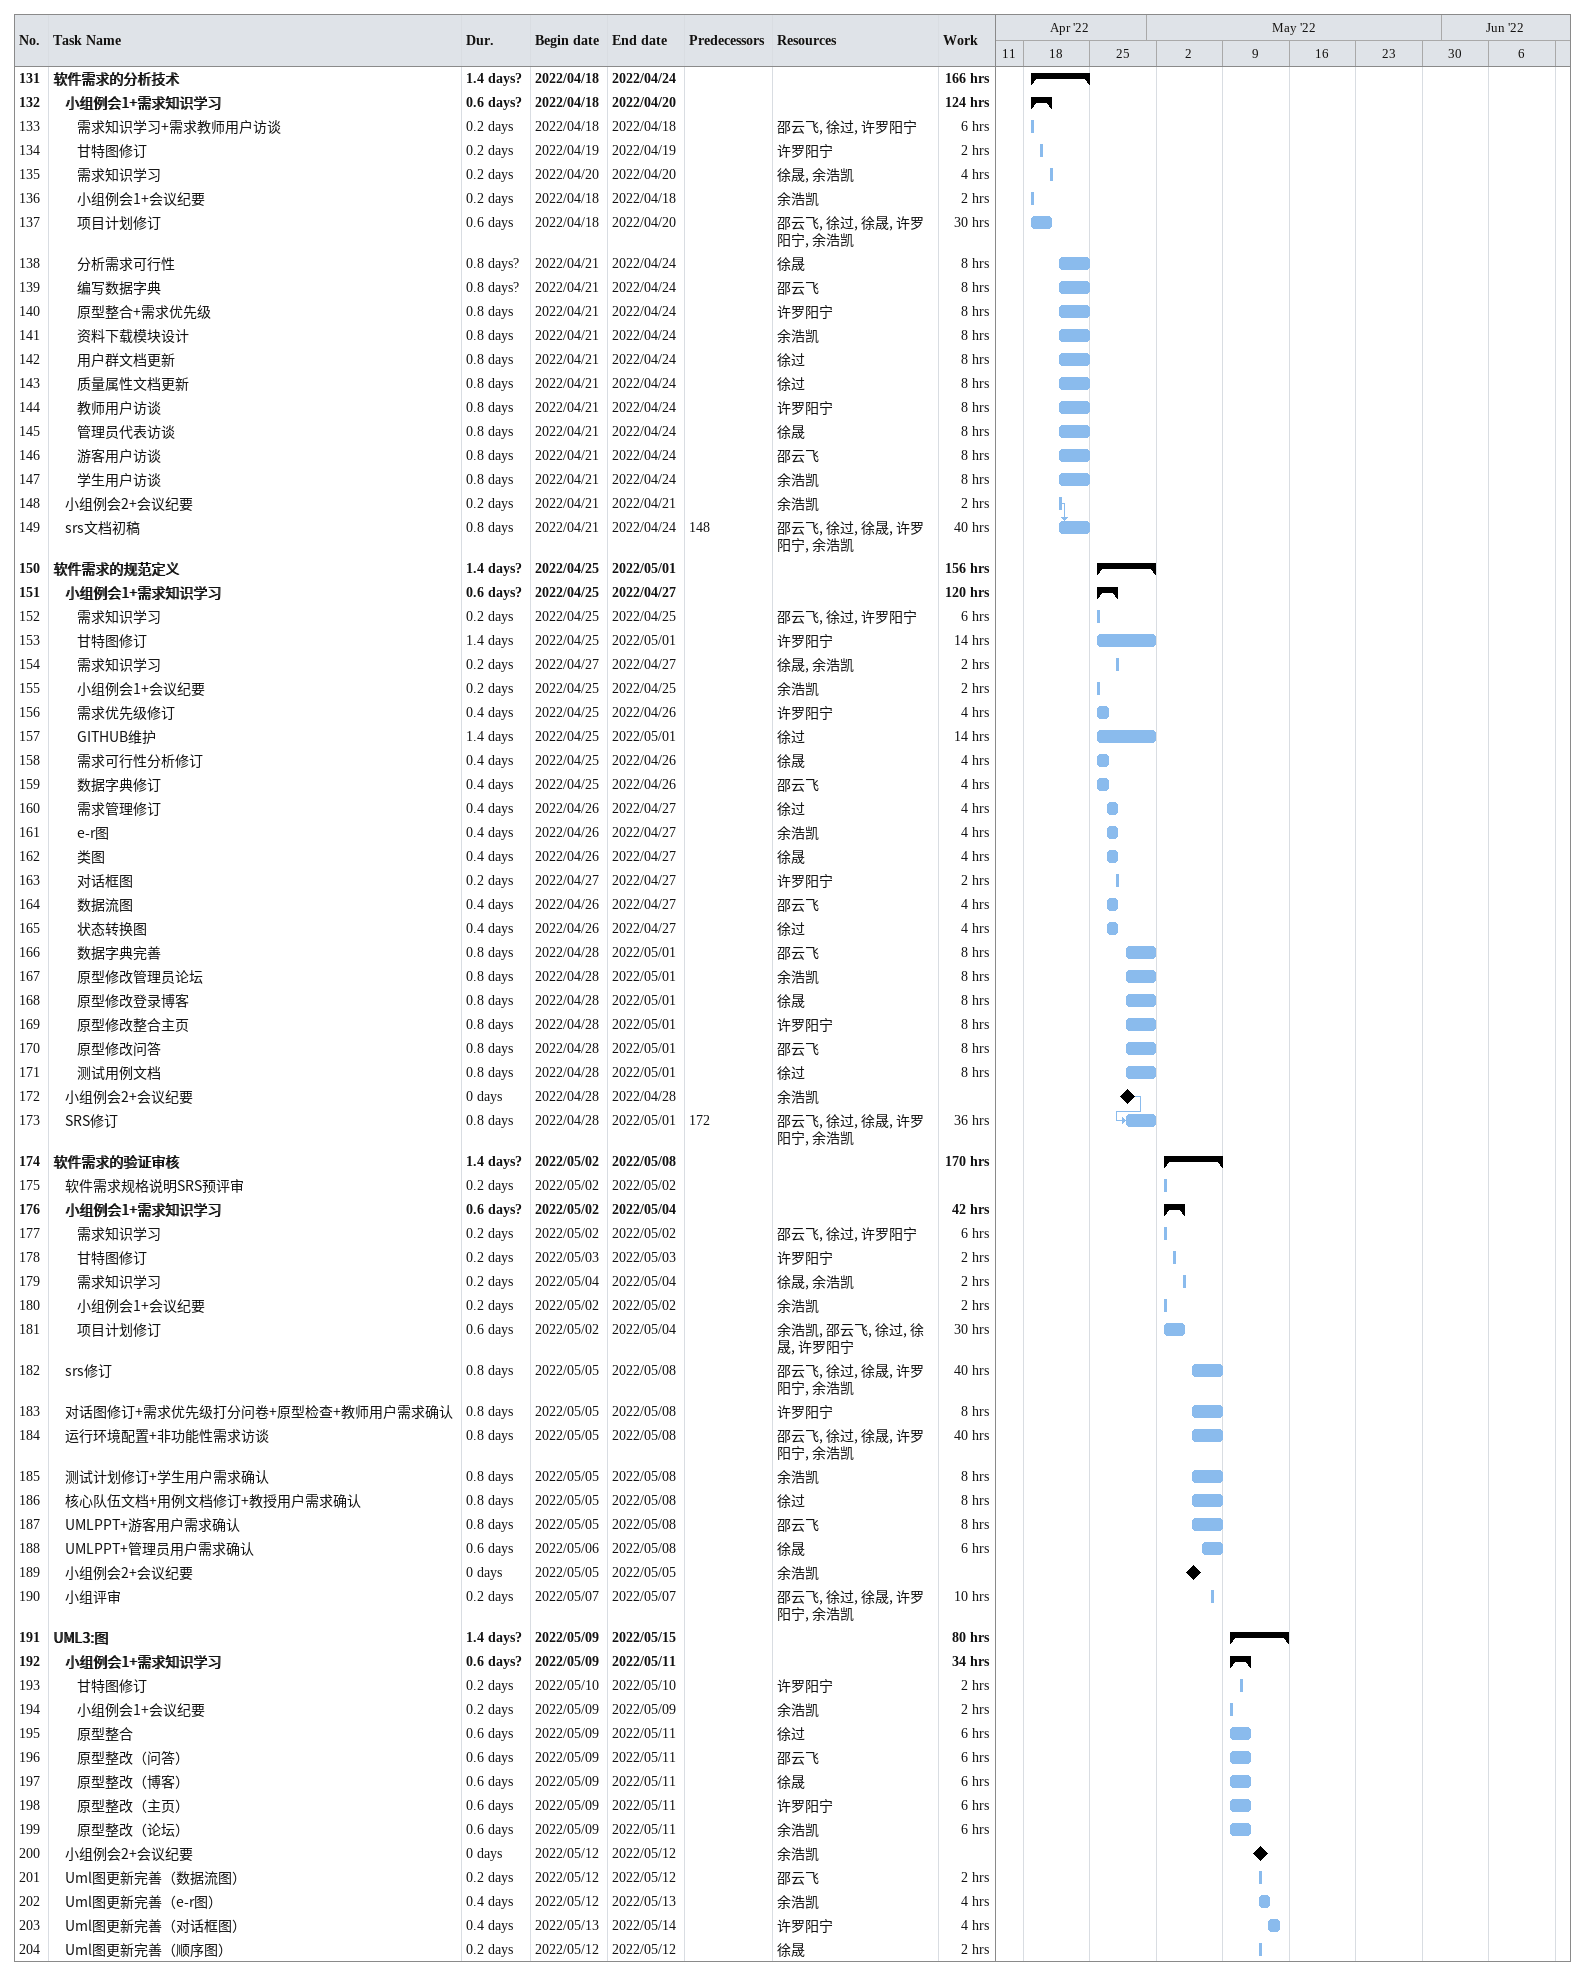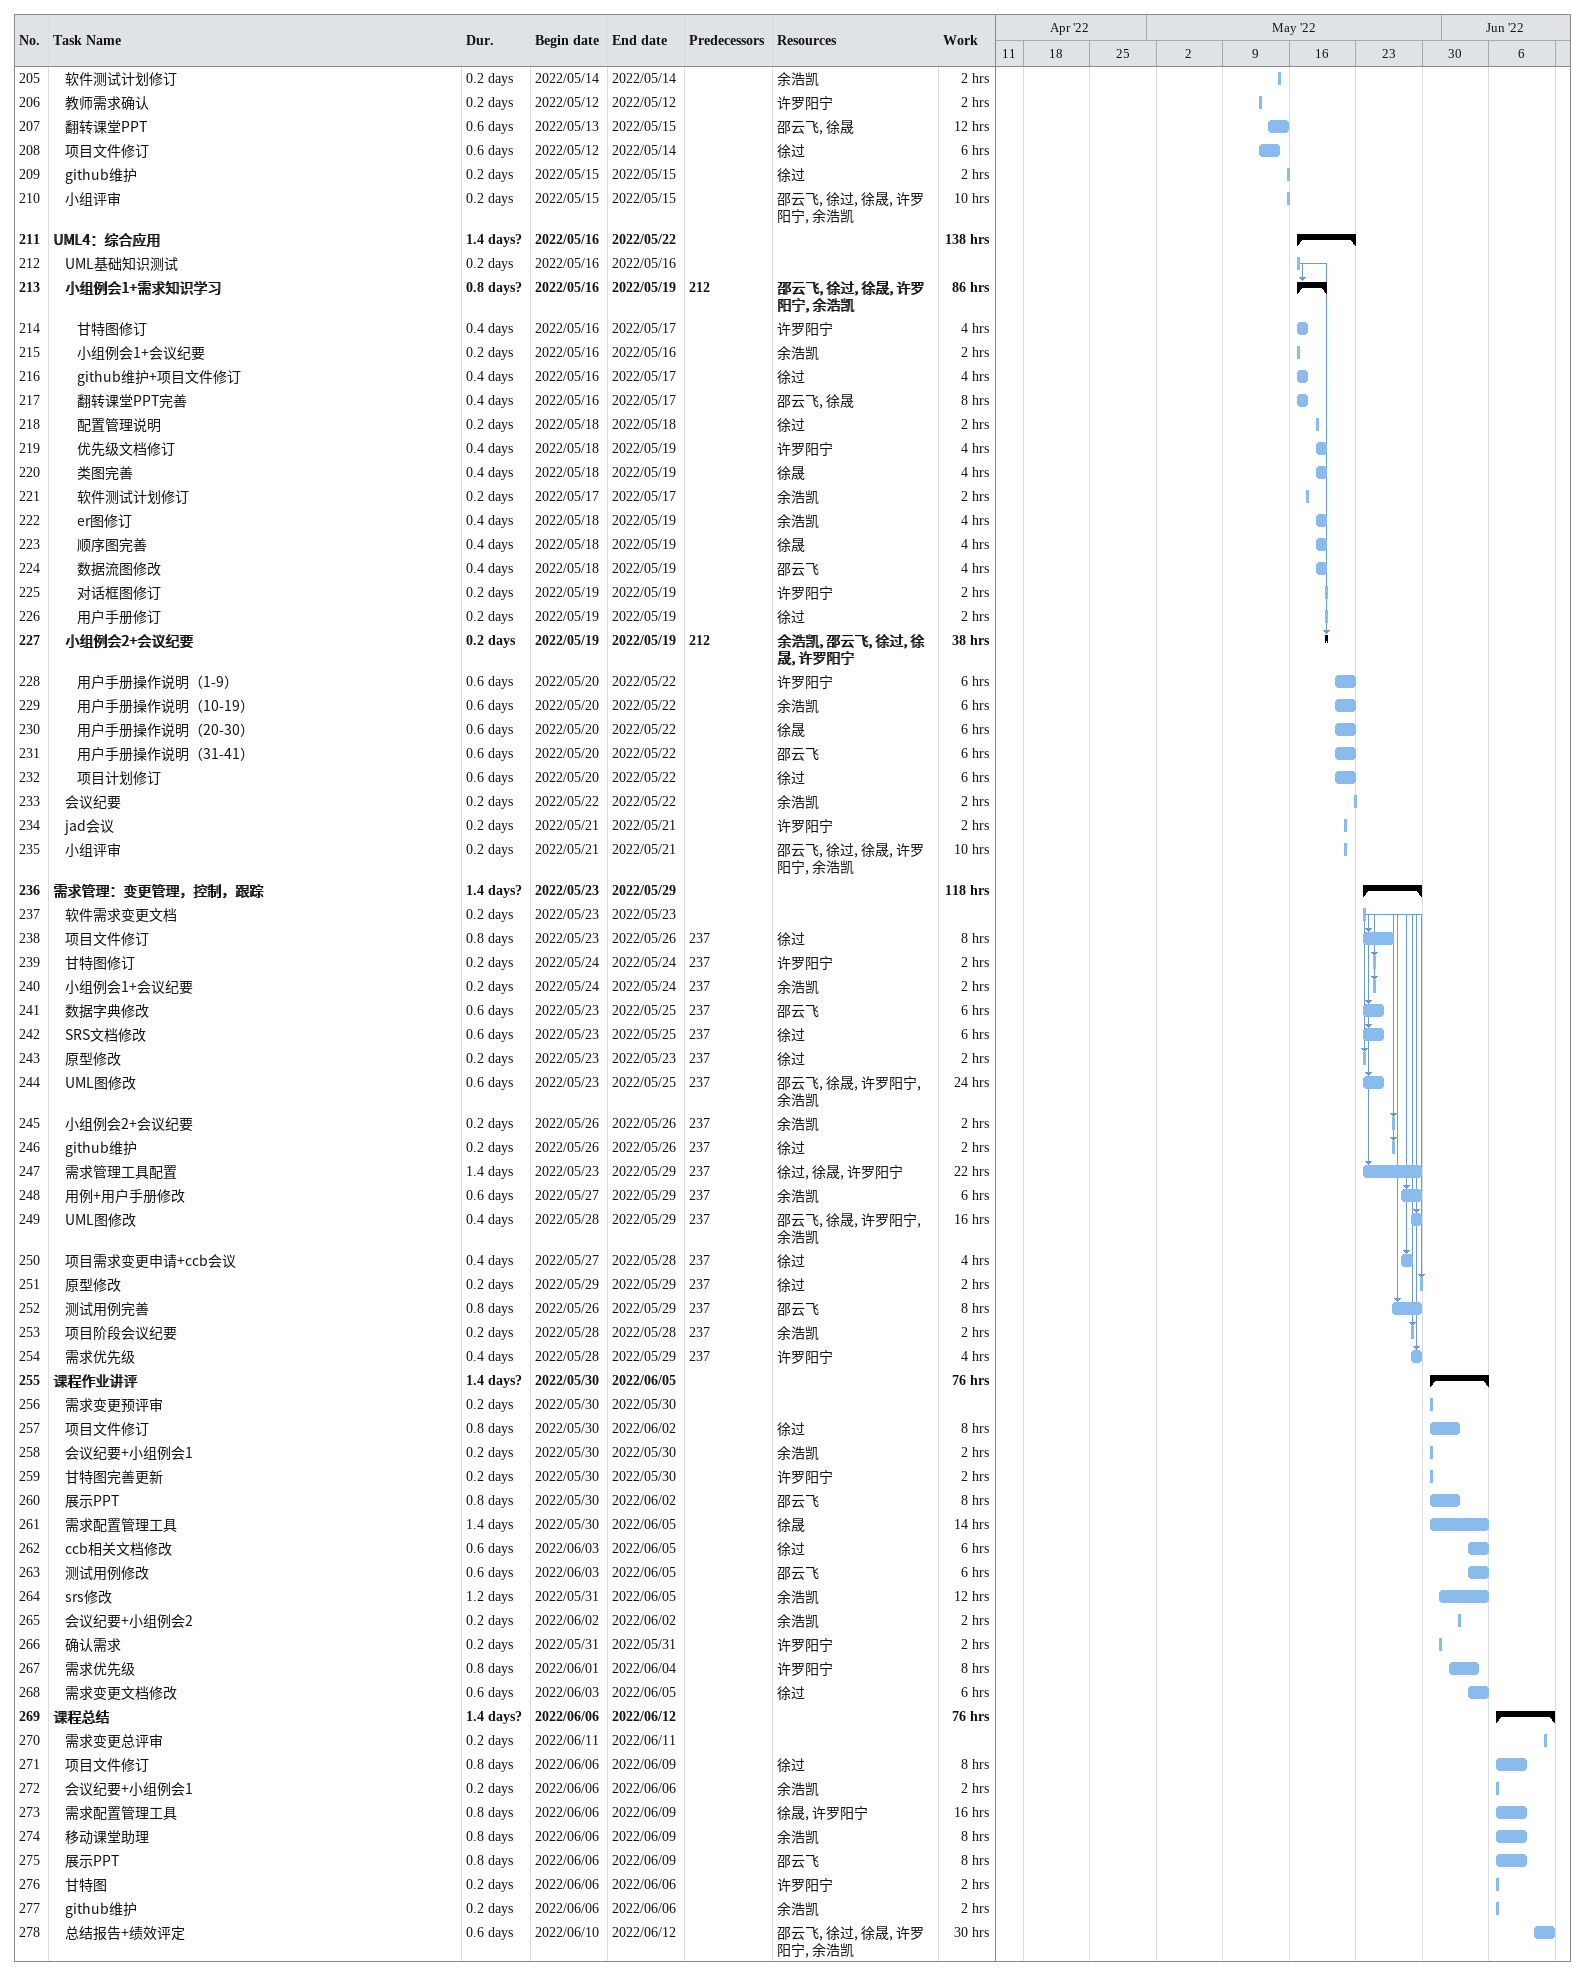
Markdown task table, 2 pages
| ID | Level | Task | Duration | Start | Finish | Predecessors | Resources | Work (h) |
|---|---|---|---|---|---|---|---|---|
| 131 | 1 | **软件需求的分析技术** | 1.4d? | 2022-04-18 | 2022-04-24 |  |  | 166 |
| 132 | 2 | **小组例会1+需求知识学习** | 0.6d? | 2022-04-18 | 2022-04-20 |  |  | 124 |
| 133 | 3 | 需求知识学习+需求教师用户访谈 | 0.2d | 2022-04-18 | 2022-04-18 |  | 邵云飞, 徐过, 许罗阳宁 | 6 |
| 134 | 3 | 甘特图修订 | 0.2d | 2022-04-19 | 2022-04-19 |  | 许罗阳宁 | 2 |
| 135 | 3 | 需求知识学习 | 0.2d | 2022-04-20 | 2022-04-20 |  | 徐晟, 余浩凯 | 4 |
| 136 | 3 | 小组例会1+会议纪要 | 0.2d | 2022-04-18 | 2022-04-18 |  | 余浩凯 | 2 |
| 137 | 3 | 项目计划修订 | 0.6d | 2022-04-18 | 2022-04-20 |  | 邵云飞, 徐过, 徐晟, 许罗阳宁, 余浩凯 | 30 |
| 138 | 3 | 分析需求可行性 | 0.8d? | 2022-04-21 | 2022-04-24 |  | 徐晟 | 8 |
| 139 | 3 | 编写数据字典 | 0.8d? | 2022-04-21 | 2022-04-24 |  | 邵云飞 | 8 |
| 140 | 3 | 原型整合+需求优先级 | 0.8d | 2022-04-21 | 2022-04-24 |  | 许罗阳宁 | 8 |
| 141 | 3 | 资料下载模块设计 | 0.8d | 2022-04-21 | 2022-04-24 |  | 余浩凯 | 8 |
| 142 | 3 | 用户群文档更新 | 0.8d | 2022-04-21 | 2022-04-24 |  | 徐过 | 8 |
| 143 | 3 | 质量属性文档更新 | 0.8d | 2022-04-21 | 2022-04-24 |  | 徐过 | 8 |
| 144 | 3 | 教师用户访谈 | 0.8d | 2022-04-21 | 2022-04-24 |  | 许罗阳宁 | 8 |
| 145 | 3 | 管理员代表访谈 | 0.8d | 2022-04-21 | 2022-04-24 |  | 徐晟 | 8 |
| 146 | 3 | 游客用户访谈 | 0.8d | 2022-04-21 | 2022-04-24 |  | 邵云飞 | 8 |
| 147 | 3 | 学生用户访谈 | 0.8d | 2022-04-21 | 2022-04-24 |  | 余浩凯 | 8 |
| 148 | 2 | 小组例会2+会议纪要 | 0.2d | 2022-04-21 | 2022-04-21 |  | 余浩凯 | 2 |
| 149 | 2 | srs文档初稿 | 0.8d | 2022-04-21 | 2022-04-24 | 148 | 邵云飞, 徐过, 徐晟, 许罗阳宁, 余浩凯 | 40 |
| 150 | 1 | **软件需求的规范定义** | 1.4d? | 2022-04-25 | 2022-05-01 |  |  | 156 |
| 151 | 2 | **小组例会1+需求知识学习** | 0.6d? | 2022-04-25 | 2022-04-27 |  |  | 120 |
| 152 | 3 | 需求知识学习 | 0.2d | 2022-04-25 | 2022-04-25 |  | 邵云飞, 徐过, 许罗阳宁 | 6 |
| 153 | 3 | 甘特图修订 | 1.4d | 2022-04-25 | 2022-05-01 |  | 许罗阳宁 | 14 |
| 154 | 3 | 需求知识学习 | 0.2d | 2022-04-27 | 2022-04-27 |  | 徐晟, 余浩凯 | 2 |
| 155 | 3 | 小组例会1+会议纪要 | 0.2d | 2022-04-25 | 2022-04-25 |  | 余浩凯 | 2 |
| 156 | 3 | 需求优先级修订 | 0.4d | 2022-04-25 | 2022-04-26 |  | 许罗阳宁 | 4 |
| 157 | 3 | GITHUB维护 | 1.4d | 2022-04-25 | 2022-05-01 |  | 徐过 | 14 |
| 158 | 3 | 需求可行性分析修订 | 0.4d | 2022-04-25 | 2022-04-26 |  | 徐晟 | 4 |
| 159 | 3 | 数据字典修订 | 0.4d | 2022-04-25 | 2022-04-26 |  | 邵云飞 | 4 |
| 160 | 3 | 需求管理修订 | 0.4d | 2022-04-26 | 2022-04-27 |  | 徐过 | 4 |
| 161 | 3 | e-r图 | 0.4d | 2022-04-26 | 2022-04-27 |  | 余浩凯 | 4 |
| 162 | 3 | 类图 | 0.4d | 2022-04-26 | 2022-04-27 |  | 徐晟 | 4 |
| 163 | 3 | 对话框图 | 0.2d | 2022-04-27 | 2022-04-27 |  | 许罗阳宁 | 2 |
| 164 | 3 | 数据流图 | 0.4d | 2022-04-26 | 2022-04-27 |  | 邵云飞 | 4 |
| 165 | 3 | 状态转换图 | 0.4d | 2022-04-26 | 2022-04-27 |  | 徐过 | 4 |
| 166 | 3 | 数据字典完善 | 0.8d | 2022-04-28 | 2022-05-01 |  | 邵云飞 | 8 |
| 167 | 3 | 原型修改管理员论坛 | 0.8d | 2022-04-28 | 2022-05-01 |  | 余浩凯 | 8 |
| 168 | 3 | 原型修改登录博客 | 0.8d | 2022-04-28 | 2022-05-01 |  | 徐晟 | 8 |
| 169 | 3 | 原型修改整合主页 | 0.8d | 2022-04-28 | 2022-05-01 |  | 许罗阳宁 | 8 |
| 170 | 3 | 原型修改问答 | 0.8d | 2022-04-28 | 2022-05-01 |  | 邵云飞 | 8 |
| 171 | 3 | 测试用例文档 | 0.8d | 2022-04-28 | 2022-05-01 |  | 徐过 | 8 |
| 172 | 2 | 小组例会2+会议纪要 | 0d | 2022-04-28 | 2022-04-28 |  | 余浩凯 |  |
| 173 | 2 | SRS修订 | 0.8d | 2022-04-28 | 2022-05-01 | 172 | 邵云飞, 徐过, 徐晟, 许罗阳宁, 余浩凯 | 36 |
| 174 | 1 | **软件需求的验证审核** | 1.4d? | 2022-05-02 | 2022-05-08 |  |  | 170 |
| 175 | 2 | 软件需求规格说明SRS预评审 | 0.2d | 2022-05-02 | 2022-05-02 |  |  |  |
| 176 | 2 | **小组例会1+需求知识学习** | 0.6d? | 2022-05-02 | 2022-05-04 |  |  | 42 |
| 177 | 3 | 需求知识学习 | 0.2d | 2022-05-02 | 2022-05-02 |  | 邵云飞, 徐过, 许罗阳宁 | 6 |
| 178 | 3 | 甘特图修订 | 0.2d | 2022-05-03 | 2022-05-03 |  | 许罗阳宁 | 2 |
| 179 | 3 | 需求知识学习 | 0.2d | 2022-05-04 | 2022-05-04 |  | 徐晟, 余浩凯 | 2 |
| 180 | 3 | 小组例会1+会议纪要 | 0.2d | 2022-05-02 | 2022-05-02 |  | 余浩凯 | 2 |
| 181 | 3 | 项目计划修订 | 0.6d | 2022-05-02 | 2022-05-04 |  | 余浩凯, 邵云飞, 徐过, 徐晟, 许罗阳宁 | 30 |
| 182 | 2 | srs修订 | 0.8d | 2022-05-05 | 2022-05-08 |  | 邵云飞, 徐过, 徐晟, 许罗阳宁, 余浩凯 | 40 |
| 183 | 2 | 对话图修订+需求优先级打分问卷+原型检查+教师用户需求确认 | 0.8d | 2022-05-05 | 2022-05-08 |  | 许罗阳宁 | 8 |
| 184 | 2 | 运行环境配置+非功能性需求访谈 | 0.8d | 2022-05-05 | 2022-05-08 |  | 邵云飞, 徐过, 徐晟, 许罗阳宁, 余浩凯 | 40 |
| 185 | 2 | 测试计划修订+学生用户需求确认 | 0.8d | 2022-05-05 | 2022-05-08 |  | 余浩凯 | 8 |
| 186 | 2 | 核心队伍文档+用例文档修订+教授用户需求确认 | 0.8d | 2022-05-05 | 2022-05-08 |  | 徐过 | 8 |
| 187 | 2 | UMLPPT+游客用户需求确认 | 0.8d | 2022-05-05 | 2022-05-08 |  | 邵云飞 | 8 |
| 188 | 2 | UMLPPT+管理员用户需求确认 | 0.6d | 2022-05-06 | 2022-05-08 |  | 徐晟 | 6 |
| 189 | 2 | 小组例会2+会议纪要 | 0d | 2022-05-05 | 2022-05-05 |  | 余浩凯 |  |
| 190 | 2 | 小组评审 | 0.2d | 2022-05-07 | 2022-05-07 |  | 邵云飞, 徐过, 徐晟, 许罗阳宁, 余浩凯 | 10 |
| 191 | 1 | **UML3:图** | 1.4d? | 2022-05-09 | 2022-05-15 |  |  | 80 |
| 192 | 2 | **小组例会1+需求知识学习** | 0.6d? | 2022-05-09 | 2022-05-11 |  |  | 34 |
| 193 | 3 | 甘特图修订 | 0.2d | 2022-05-10 | 2022-05-10 |  | 许罗阳宁 | 2 |
| 194 | 3 | 小组例会1+会议纪要 | 0.2d | 2022-05-09 | 2022-05-09 |  | 余浩凯 | 2 |
| 195 | 3 | 原型整合 | 0.6d | 2022-05-09 | 2022-05-11 |  | 徐过 | 6 |
| 196 | 3 | 原型整改（问答） | 0.6d | 2022-05-09 | 2022-05-11 |  | 邵云飞 | 6 |
| 197 | 3 | 原型整改（博客） | 0.6d | 2022-05-09 | 2022-05-11 |  | 徐晟 | 6 |
| 198 | 3 | 原型整改（主页） | 0.6d | 2022-05-09 | 2022-05-11 |  | 许罗阳宁 | 6 |
| 199 | 3 | 原型整改（论坛） | 0.6d | 2022-05-09 | 2022-05-11 |  | 余浩凯 | 6 |
| 200 | 2 | 小组例会2+会议纪要 | 0d | 2022-05-12 | 2022-05-12 |  | 余浩凯 |  |
| 201 | 2 | Uml图更新完善（数据流图） | 0.2d | 2022-05-12 | 2022-05-12 |  | 邵云飞 | 2 |
| 202 | 2 | Uml图更新完善（e-r图） | 0.4d | 2022-05-12 | 2022-05-13 |  | 余浩凯 | 4 |
| 203 | 2 | Uml图更新完善（对话框图） | 0.4d | 2022-05-13 | 2022-05-14 |  | 许罗阳宁 | 4 |
| 204 | 2 | Uml图更新完善（顺序图） | 0.2d | 2022-05-12 | 2022-05-12 |  | 徐晟 | 2 |
| 205 | 2 | 软件测试计划修订 | 0.2d | 2022-05-14 | 2022-05-14 |  | 余浩凯 | 2 |
| 206 | 2 | 教师需求确认 | 0.2d | 2022-05-12 | 2022-05-12 |  | 许罗阳宁 | 2 |
| 207 | 2 | 翻转课堂PPT | 0.6d | 2022-05-13 | 2022-05-15 |  | 邵云飞, 徐晟 | 12 |
| 208 | 2 | 项目文件修订 | 0.6d | 2022-05-12 | 2022-05-14 |  | 徐过 | 6 |
| 209 | 2 | github维护 | 0.2d | 2022-05-15 | 2022-05-15 |  | 徐过 | 2 |
| 210 | 2 | 小组评审 | 0.2d | 2022-05-15 | 2022-05-15 |  | 邵云飞, 徐过, 徐晟, 许罗阳宁, 余浩凯 | 10 |
| 211 | 1 | **UML4：综合应用** | 1.4d? | 2022-05-16 | 2022-05-22 |  |  | 138 |
| 212 | 2 | UML基础知识测试 | 0.2d | 2022-05-16 | 2022-05-16 |  |  |  |
| 213 | 2 | **小组例会1+需求知识学习** | 0.8d? | 2022-05-16 | 2022-05-19 | 212 | 邵云飞, 徐过, 徐晟, 许罗阳宁, 余浩凯 | 86 |
| 214 | 3 | 甘特图修订 | 0.4d | 2022-05-16 | 2022-05-17 |  | 许罗阳宁 | 4 |
| 215 | 3 | 小组例会1+会议纪要 | 0.2d | 2022-05-16 | 2022-05-16 |  | 余浩凯 | 2 |
| 216 | 3 | github维护+项目文件修订 | 0.4d | 2022-05-16 | 2022-05-17 |  | 徐过 | 4 |
| 217 | 3 | 翻转课堂PPT完善 | 0.4d | 2022-05-16 | 2022-05-17 |  | 邵云飞, 徐晟 | 8 |
| 218 | 3 | 配置管理说明 | 0.2d | 2022-05-18 | 2022-05-18 |  | 徐过 | 2 |
| 219 | 3 | 优先级文档修订 | 0.4d | 2022-05-18 | 2022-05-19 |  | 许罗阳宁 | 4 |
| 220 | 3 | 类图完善 | 0.4d | 2022-05-18 | 2022-05-19 |  | 徐晟 | 4 |
| 221 | 3 | 软件测试计划修订 | 0.2d | 2022-05-17 | 2022-05-17 |  | 余浩凯 | 2 |
| 222 | 3 | er图修订 | 0.4d | 2022-05-18 | 2022-05-19 |  | 余浩凯 | 4 |
| 223 | 3 | 顺序图完善 | 0.4d | 2022-05-18 | 2022-05-19 |  | 徐晟 | 4 |
| 224 | 3 | 数据流图修改 | 0.4d | 2022-05-18 | 2022-05-19 |  | 邵云飞 | 4 |
| 225 | 3 | 对话框图修订 | 0.2d | 2022-05-19 | 2022-05-19 |  | 许罗阳宁 | 2 |
| 226 | 3 | 用户手册修订 | 0.2d | 2022-05-19 | 2022-05-19 |  | 徐过 | 2 |
| 227 | 2 | **小组例会2+会议纪要** | 0.2d | 2022-05-19 | 2022-05-19 | 212 | 余浩凯, 邵云飞, 徐过, 徐晟, 许罗阳宁 | 38 |
| 228 | 3 | 用户手册操作说明（1-9） | 0.6d | 2022-05-20 | 2022-05-22 |  | 许罗阳宁 | 6 |
| 229 | 3 | 用户手册操作说明（10-19） | 0.6d | 2022-05-20 | 2022-05-22 |  | 余浩凯 | 6 |
| 230 | 3 | 用户手册操作说明（20-30） | 0.6d | 2022-05-20 | 2022-05-22 |  | 徐晟 | 6 |
| 231 | 3 | 用户手册操作说明（31-41） | 0.6d | 2022-05-20 | 2022-05-22 |  | 邵云飞 | 6 |
| 232 | 3 | 项目计划修订 | 0.6d | 2022-05-20 | 2022-05-22 |  | 徐过 | 6 |
| 233 | 2 | 会议纪要 | 0.2d | 2022-05-22 | 2022-05-22 |  | 余浩凯 | 2 |
| 234 | 2 | jad会议 | 0.2d | 2022-05-21 | 2022-05-21 |  | 许罗阳宁 | 2 |
| 235 | 2 | 小组评审 | 0.2d | 2022-05-21 | 2022-05-21 |  | 邵云飞, 徐过, 徐晟, 许罗阳宁, 余浩凯 | 10 |
| 236 | 1 | **需求管理：变更管理，控制，跟踪** | 1.4d? | 2022-05-23 | 2022-05-29 |  |  | 118 |
| 237 | 2 | 软件需求变更文档 | 0.2d | 2022-05-23 | 2022-05-23 |  |  |  |
| 238 | 2 | 项目文件修订 | 0.8d | 2022-05-23 | 2022-05-26 | 237 | 徐过 | 8 |
| 239 | 2 | 甘特图修订 | 0.2d | 2022-05-24 | 2022-05-24 | 237 | 许罗阳宁 | 2 |
| 240 | 2 | 小组例会1+会议纪要 | 0.2d | 2022-05-24 | 2022-05-24 | 237 | 余浩凯 | 2 |
| 241 | 2 | 数据字典修改 | 0.6d | 2022-05-23 | 2022-05-25 | 237 | 邵云飞 | 6 |
| 242 | 2 | SRS文档修改 | 0.6d | 2022-05-23 | 2022-05-25 | 237 | 徐过 | 6 |
| 243 | 2 | 原型修改 | 0.2d | 2022-05-23 | 2022-05-23 | 237 | 徐过 | 2 |
| 244 | 2 | UML图修改 | 0.6d | 2022-05-23 | 2022-05-25 | 237 | 邵云飞, 徐晟, 许罗阳宁, 余浩凯 | 24 |
| 245 | 2 | 小组例会2+会议纪要 | 0.2d | 2022-05-26 | 2022-05-26 | 237 | 余浩凯 | 2 |
| 246 | 2 | github维护 | 0.2d | 2022-05-26 | 2022-05-26 | 237 | 徐过 | 2 |
| 247 | 2 | 需求管理工具配置 | 1.4d | 2022-05-23 | 2022-05-29 | 237 | 徐过, 徐晟, 许罗阳宁 | 22 |
| 248 | 2 | 用例+用户手册修改 | 0.6d | 2022-05-27 | 2022-05-29 | 237 | 余浩凯 | 6 |
| 249 | 2 | UML图修改 | 0.4d | 2022-05-28 | 2022-05-29 | 237 | 邵云飞, 徐晟, 许罗阳宁, 余浩凯 | 16 |
| 250 | 2 | 项目需求变更申请+ccb会议 | 0.4d | 2022-05-27 | 2022-05-28 | 237 | 徐过 | 4 |
| 251 | 2 | 原型修改 | 0.2d | 2022-05-29 | 2022-05-29 | 237 | 徐过 | 2 |
| 252 | 2 | 测试用例完善 | 0.8d | 2022-05-26 | 2022-05-29 | 237 | 邵云飞 | 8 |
| 253 | 2 | 项目阶段会议纪要 | 0.2d | 2022-05-28 | 2022-05-28 | 237 | 余浩凯 | 2 |
| 254 | 2 | 需求优先级 | 0.4d | 2022-05-28 | 2022-05-29 | 237 | 许罗阳宁 | 4 |
| 255 | 1 | **课程作业讲评** | 1.4d? | 2022-05-30 | 2022-06-05 |  |  | 76 |
| 256 | 2 | 需求变更预评审 | 0.2d | 2022-05-30 | 2022-05-30 |  |  |  |
| 257 | 2 | 项目文件修订 | 0.8d | 2022-05-30 | 2022-06-02 |  | 徐过 | 8 |
| 258 | 2 | 会议纪要+小组例会1 | 0.2d | 2022-05-30 | 2022-05-30 |  | 余浩凯 | 2 |
| 259 | 2 | 甘特图完善更新 | 0.2d | 2022-05-30 | 2022-05-30 |  | 许罗阳宁 | 2 |
| 260 | 2 | 展示PPT | 0.8d | 2022-05-30 | 2022-06-02 |  | 邵云飞 | 8 |
| 261 | 2 | 需求配置管理工具 | 1.4d | 2022-05-30 | 2022-06-05 |  | 徐晟 | 14 |
| 262 | 2 | ccb相关文档修改 | 0.6d | 2022-06-03 | 2022-06-05 |  | 徐过 | 6 |
| 263 | 2 | 测试用例修改 | 0.6d | 2022-06-03 | 2022-06-05 |  | 邵云飞 | 6 |
| 264 | 2 | srs修改 | 1.2d | 2022-05-31 | 2022-06-05 |  | 余浩凯 | 12 |
| 265 | 2 | 会议纪要+小组例会2 | 0.2d | 2022-06-02 | 2022-06-02 |  | 余浩凯 | 2 |
| 266 | 2 | 确认需求 | 0.2d | 2022-05-31 | 2022-05-31 |  | 许罗阳宁 | 2 |
| 267 | 2 | 需求优先级 | 0.8d | 2022-06-01 | 2022-06-04 |  | 许罗阳宁 | 8 |
| 268 | 2 | 需求变更文档修改 | 0.6d | 2022-06-03 | 2022-06-05 |  | 徐过 | 6 |
| 269 | 1 | **课程总结** | 1.4d? | 2022-06-06 | 2022-06-12 |  |  | 76 |
| 270 | 2 | 需求变更总评审 | 0.2d | 2022-06-11 | 2022-06-11 |  |  |  |
| 271 | 2 | 项目文件修订 | 0.8d | 2022-06-06 | 2022-06-09 |  | 徐过 | 8 |
| 272 | 2 | 会议纪要+小组例会1 | 0.2d | 2022-06-06 | 2022-06-06 |  | 余浩凯 | 2 |
| 273 | 2 | 需求配置管理工具 | 0.8d | 2022-06-06 | 2022-06-09 |  | 徐晟, 许罗阳宁 | 16 |
| 274 | 2 | 移动课堂助理 | 0.8d | 2022-06-06 | 2022-06-09 |  | 余浩凯 | 8 |
| 275 | 2 | 展示PPT | 0.8d | 2022-06-06 | 2022-06-09 |  | 邵云飞 | 8 |
| 276 | 2 | 甘特图 | 0.2d | 2022-06-06 | 2022-06-06 |  | 许罗阳宁 | 2 |
| 277 | 2 | github维护 | 0.2d | 2022-06-06 | 2022-06-06 |  | 余浩凯 | 2 |
| 278 | 2 | 总结报告+绩效评定 | 0.6d | 2022-06-10 | 2022-06-12 |  | 邵云飞, 徐过, 徐晟, 许罗阳宁, 余浩凯 | 30 |
